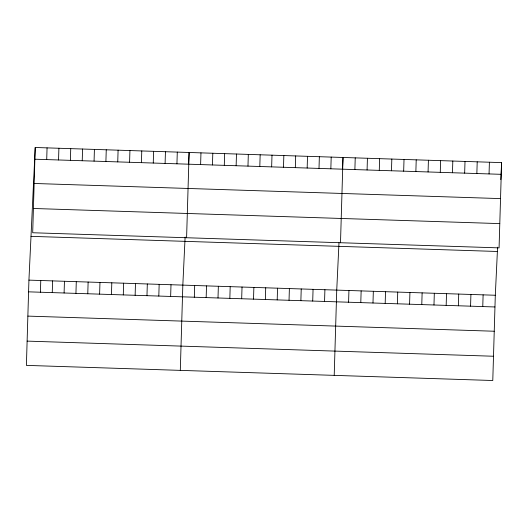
<?xml version="1.0" encoding="UTF-8"?>
<svg xmlns="http://www.w3.org/2000/svg" width="528" height="528" viewBox="0 0 528 528"><rect width="100%" height="100%" fill="white"/><g stroke="black" fill="none" stroke-linecap="round" stroke-linejoin="round"><path stroke-width="0.79" d="M35.218 147.49L32.69 232.749L499.072 247.876L501.6 162.617L35.218 147.49L28.928 280.124L26.4 365.383L492.782 380.51L495.31 295.251L497.587 247.183M40.418 292.222L40.768 280.507M46.715 159.588L47.058 147.873M52.259 292.604L52.609 280.889M58.549 159.971L58.898 148.256M64.099 292.987L64.449 281.279M70.389 160.354L70.739 148.639M75.94 293.37L76.283 281.662M82.229 160.736L82.579 149.028M87.78 293.759L88.123 282.044M94.07 161.119L94.413 149.411M99.614 294.142L99.964 282.427M105.904 161.509L106.253 149.794M111.454 294.525L111.804 282.81M117.744 161.891L118.094 150.176M123.295 294.908L123.644 283.193M129.584 162.274L129.934 150.559M135.135 295.291L135.478 283.582M141.425 162.657L141.768 150.942M146.969 295.68L147.319 283.965M153.259 163.04L153.608 151.331M158.809 296.063L159.159 284.348M165.099 163.429L165.449 151.714M170.65 296.446L170.999 284.731M176.939 163.812L177.289 152.097M180.305 370.379L182.833 285.113L185.117 237.052M186.595 237.739L189.123 152.48L188.549 164.637M194.324 297.211L194.674 285.503M200.62 164.578L200.963 152.863M206.164 297.594L206.514 285.886M212.454 164.96L212.804 153.252M218.005 297.983L218.354 286.268M224.294 165.343L224.644 153.635M229.845 298.366L230.188 286.651M236.135 165.733L236.485 154.018M241.685 298.749L242.029 287.034M247.975 166.115L248.318 154.4M253.519 299.132L253.869 287.417M259.809 166.498L260.159 154.783M265.36 299.515L265.709 287.806M271.649 166.881L271.999 155.166M277.2 299.897L277.543 288.189M283.49 167.264L283.84 155.555M289.04 300.287L289.384 288.572M295.33 167.647L295.673 155.938M300.874 300.67L301.224 288.955M307.164 168.036L307.514 156.321M312.715 301.052L313.064 289.337M319.004 168.419L319.354 156.704M324.555 301.435L324.905 289.72M330.845 168.802L331.195 157.087M334.211 375.368L336.739 290.11L338.989 242.761M340.501 242.735L343.028 157.469L342.494 168.821M348.592 302.214L348.935 290.506M354.882 169.58L355.232 157.865M360.789 302.61L361.139 290.902M367.079 169.976L367.429 158.261M372.986 303.006L373.336 291.291M379.276 170.372L379.625 158.657M385.183 303.402L385.532 291.687M391.472 170.768L391.822 159.053M397.379 303.798L397.729 292.083M403.669 171.164L404.019 159.449M409.576 304.194L409.926 292.479M415.866 171.56L416.216 159.845M421.78 304.59L422.123 292.875M428.069 171.956L428.413 160.241M433.976 304.986L434.32 293.271M440.266 172.352L440.609 160.637M446.173 305.382L446.516 293.667M452.463 172.748L452.813 161.033M458.37 305.778L458.72 294.063M464.66 173.144L465.01 161.429M470.567 306.174L470.917 294.459M476.857 173.54L477.206 161.825M482.764 306.57L483.113 294.855M489.053 173.93L489.403 162.221M500.795 179.639L501.6 162.617M34.874 159.205L501.25 174.326M34.155 183.473L500.531 198.601M33.409 208.481L499.792 223.608M31.007 236.353L497.383 251.48M28.928 280.124L495.31 295.251M28.585 291.839L494.96 306.966M27.865 316.107L494.241 331.234M27.119 341.114L493.502 356.242"/></g></svg>
